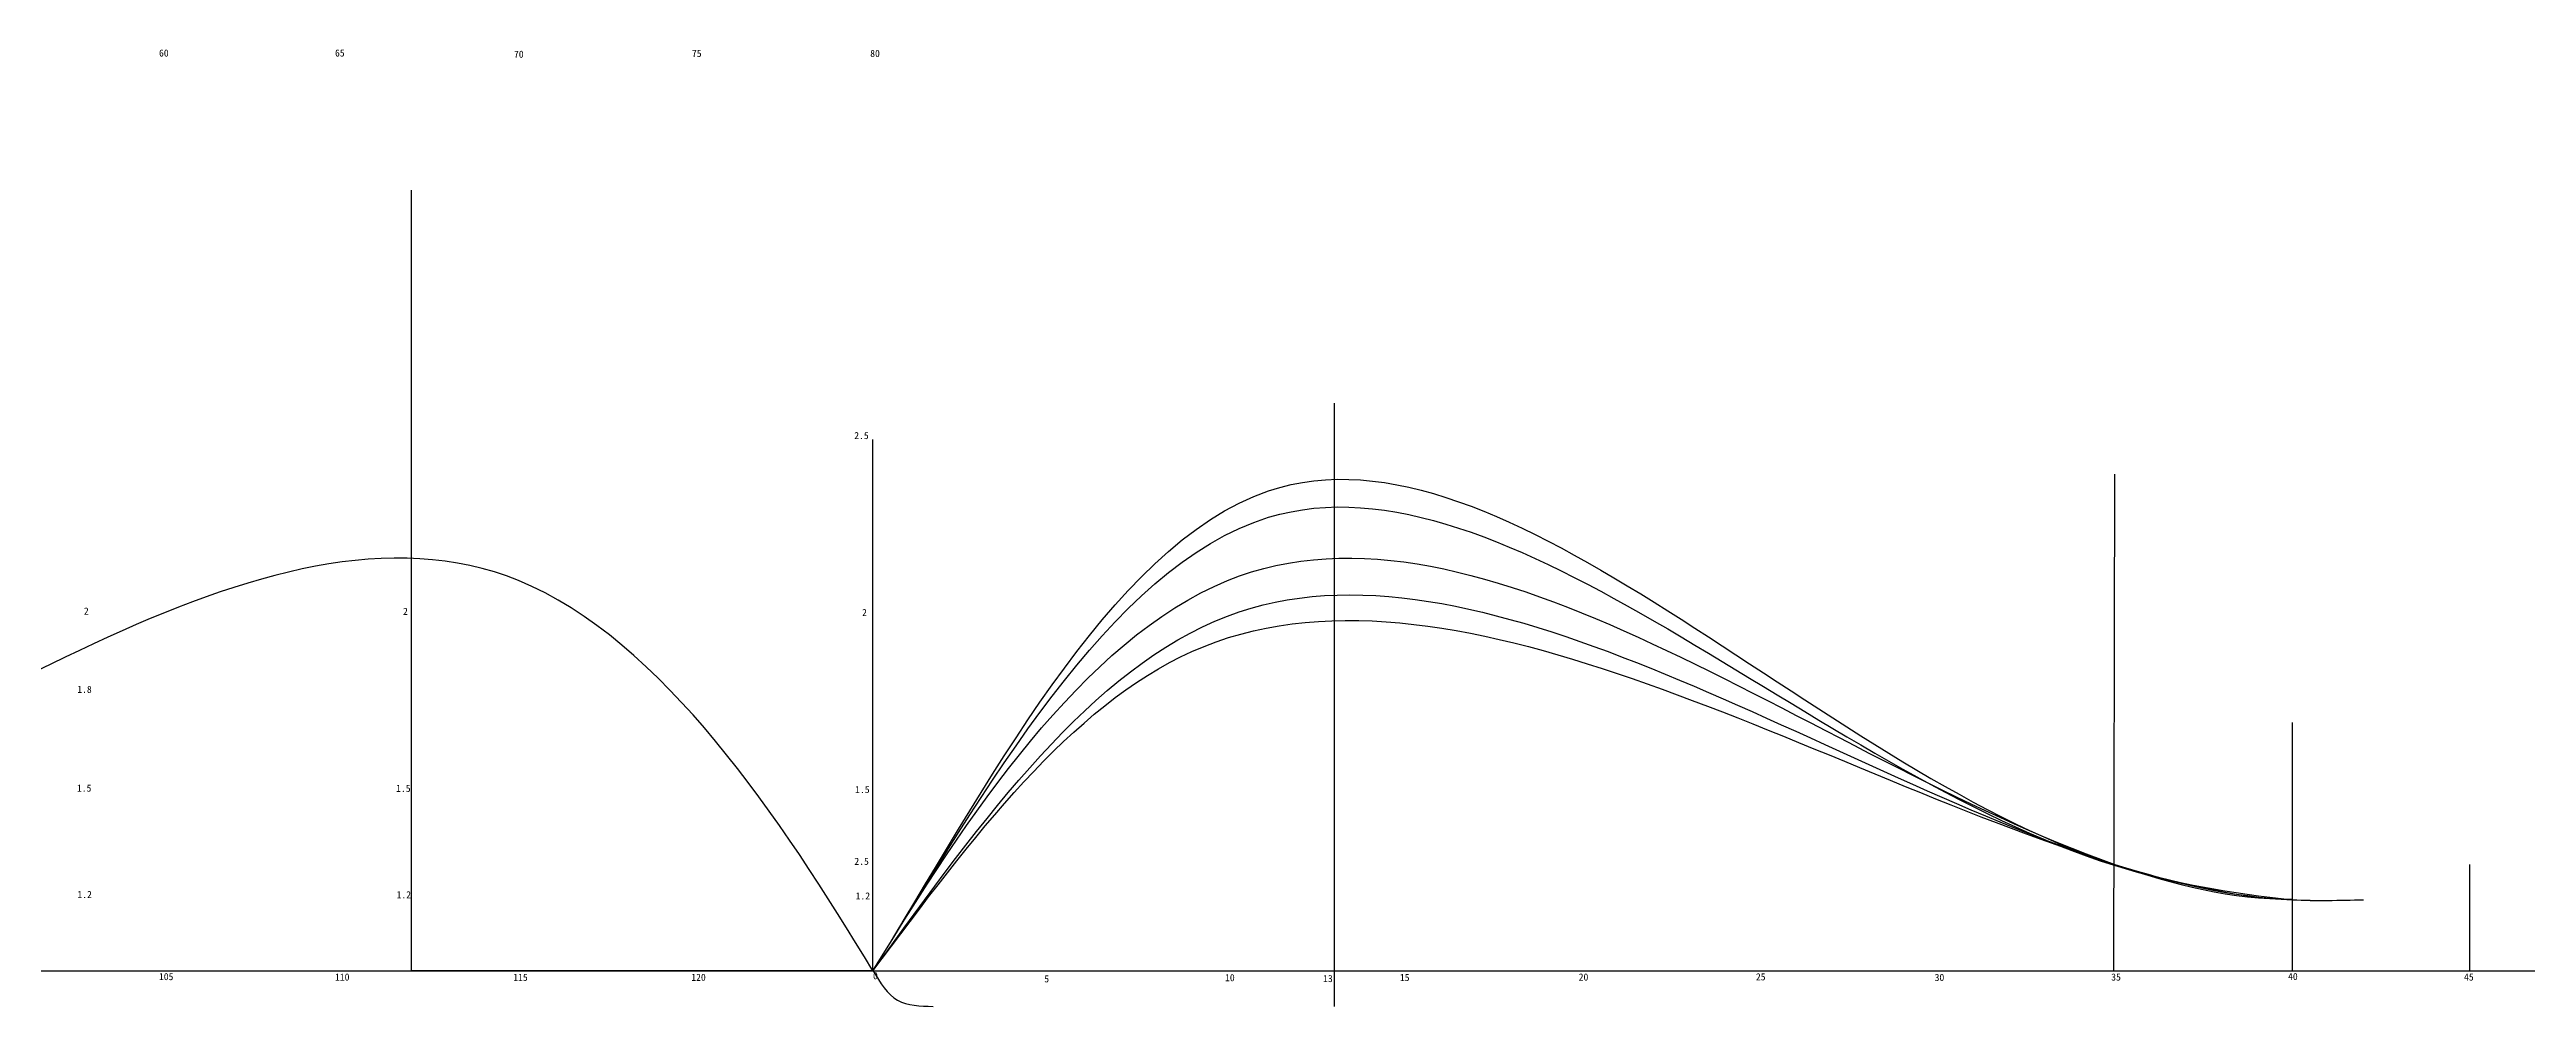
# Model space of a CAD drawing. Header units: millimetres. Extents: x 199 to 558, y 146 to 328.
# Drawn here: x 253.8 to 323.6, y 244 to 271 of the extents above; entities that cross this region are included whole.
import ezdxf

# ---------------------------------------------------------------- set-up
doc = ezdxf.new("R2010")
doc.units = ezdxf.units.MM
doc.styles.get("Standard").update_dxf_attribs({"font": ''})
doc.styles.get('Standard').set_extended_font_data('SimSun')

msp = doc.modelspace()

# ---------------------------------------------------------------- linework, layer by layer
for p, q in [((264.01, 245.001), (264.01, 267.001)), ((290.01, 245.001), (290.01, 261.001)), ((277.01, 245.001), (277.01, 259.971)), ((277.01, 245.001), (277.01, 259.971)), ((311.966, 245.001), (311.996, 259.001)), ((316.992, 245.001), (316.992, 252.001)), ((321.994, 245.001), (321.994, 248.001)), ((215.996, 245.001), (290.01, 245.001)), ((237.01, 245.001), (277.01, 245.001)), ((277.01, 245.001), (264.01, 245.001)), ((266.964, 245.001), (271.964, 245.001)), ((277.01, 245.001), (330.251, 245.001)), ((277.01, 245.001), (290.01, 245.001)), ((290.01, 244.001), (290.01, 245.001))]:
    msp.add_line(p, q)
for points in [[(277.01, 245.001), (280.095, 249.962), (288.969, 267.498), (305.233, 248.82), (315.284, 247.188), (316.992, 247.005)], [(277.01, 245.001), (280.095, 249.962), (288.969, 266.001), (305.233, 248.82), (315.284, 247.188), (316.992, 247.006)]]:
    msp.add_open_spline(points, degree=3, knots=[0, 0, 0, 0, 17.526925, 43.567148, 48.684919, 48.684919, 48.684919, 48.684919])
at = {"color": 1, "start_tangent": (-0.51705, 0.855955), "end_tangent": (-1, 0)}
msp.add_spline([(277.01, 245.001), (267.023, 256.001), (242.029, 248.003), (237.027, 247.02)], degree=3, dxfattribs=at)
at = {"start_tangent": (0.51705, 0.855955), "end_tangent": (1, 0)}
msp.add_spline([(277.01, 245.001), (286.996, 256.001), (311.99, 248.003), (316.992, 247.02)], degree=3, dxfattribs=at)
for points, start_tangent in [([(277.01, 245.001), (286.996, 255.001), (311.99, 248.003), (316.992, 247.005), (318.996, 247.005)], (0.552338, 0.83362)), ([(277.01, 245.001), (285.996, 254.001), (311.99, 248.003), (316.992, 247.005), (318.996, 247.005)], (0.552338, 0.83362)), ([(277.012, 245.004), (277.705, 244.174), (278.701, 243.999)], (0.483497, -0.875346))]:
    msp.add_spline(points, degree=3, dxfattribs=dict(start_tangent=start_tangent))

# ---------------------------------------------------------------- texts
at = {"char_height": 0.2, "width": 2, "attachment_point": 1}
for s, insert in [('60', (256.898, 270.965)), ('65', (261.855, 270.966)), ('70', (266.897, 270.931)), ('75', (271.91, 270.954)), ('80', (276.932, 270.953)), ('2.5', (276.481, 260.187)), ('2', (254.782, 255.24)), ('2', (263.772, 255.233)), ('2', (276.703, 255.2)), ('1.8', (254.595, 253.035)), ('1.5', (254.585, 250.252)), ('1.5', (263.576, 250.245)), ('1.5', (276.507, 250.212)), ('2.5', (276.485, 248.189)), ('1.2', (254.599, 247.255)), ('1.2', (263.589, 247.247)), ('1.2', (276.52, 247.214)), ('105', (256.896, 244.941)), ('110', (261.855, 244.928)), ('115', (266.876, 244.918)), ('120', (271.891, 244.921)), ('0', (277.01, 244.966)), ('10', (286.927, 244.911)), ('15', (291.852, 244.916)), ('20', (296.889, 244.928)), ('25', (301.881, 244.934)), ('30', (306.915, 244.917)), ('35', (311.89, 244.928)), ('40', (316.871, 244.943)), ('45', (321.828, 244.929)), ('5', (281.835, 244.878)), ('13', (289.688, 244.886))]:
    msp.add_mtext(s, dxfattribs=dict(at, insert=insert))

doc.saveas('drawing.dxf')
